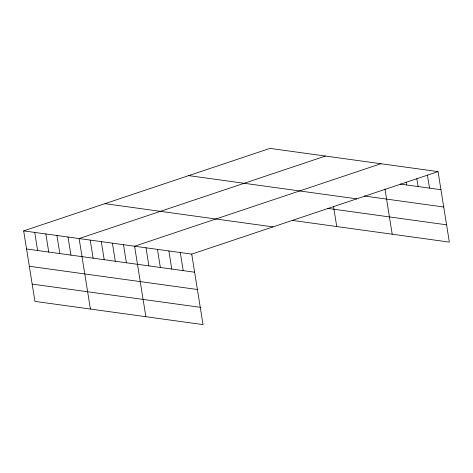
<?xml version="1.0" encoding="UTF-8"?>
<svg xmlns="http://www.w3.org/2000/svg" width="473" height="473" viewBox="0 0 473 473"><rect width="100%" height="100%" fill="white"/><g stroke="black" fill="none" stroke-linecap="round" stroke-linejoin="round"><path stroke-width="0.71" d="M23.65 230.889L191.731 254.119L203.023 324.608L34.943 301.384L23.65 230.889L269.977 148.392L438.057 171.616L449.35 242.111L292.361 220.412M325.448 156.055L79.115 238.558L90.408 309.046M380.913 163.723L134.586 246.22L145.873 316.709M191.731 254.119L438.057 171.616M400.241 184.08L440.954 189.708M364.393 196.035L443.727 207.003M188.692 175.619L356.772 198.843M327.724 208.392L446.583 224.817M104.941 203.668L273.022 226.892M26.547 248.981L194.628 272.206M29.32 266.275L197.401 289.5M32.17 284.09L200.25 307.314M427.438 175.105L429.525 188.13M416.825 178.587L418.097 186.551M406.206 182.075L406.668 184.967M384.963 189.017L392.2 234.212M333.512 206.405L336.735 226.549M180.302 252.541L183.199 270.627M168.873 250.962L171.77 269.048M157.444 249.377L160.341 267.47M146.015 247.799L148.912 265.891M123.488 244.689L126.386 262.775M112.397 243.157L115.294 261.244M101.305 241.62L104.202 259.712M90.213 240.089L93.11 258.181M68.023 237.02L70.92 255.113M56.931 235.489L59.829 253.581M45.84 233.958L48.737 252.044M34.742 232.426L37.639 250.513"/></g></svg>
